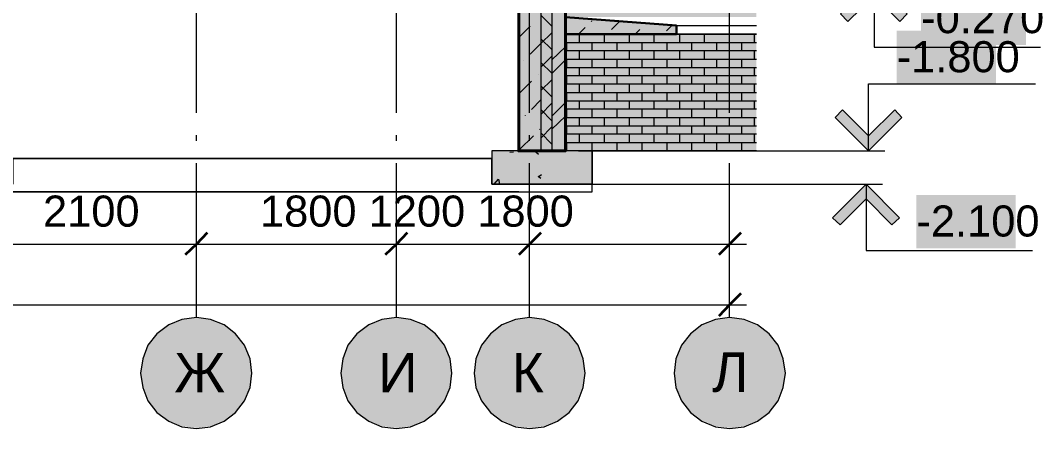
# Model space of a CAD drawing. Header units: millimetres. Extents: x -6983 to 114033, y -5968 to 36007.
# Drawn here: x 92497 to 101692, y -2195 to 1476 of the extents above; entities that cross this region are included whole.
import ezdxf

# ---------------------------------------------------------------- set-up
doc = ezdxf.new("R2010")
doc.units = ezdxf.units.MM
doc.layers.add('PDF _Геометрия', color=7, linetype='Continuous')
doc.layers.add('PDF _Текст', color=7, linetype='Continuous')
doc.layers.add('PDF _Сплошная заливка', color=7, linetype='Continuous', true_color=0xffffff)
doc.styles.add('PDF Arial', font='arial.ttf')

msp = doc.modelspace()

# ---------------------------------------------------------------- hatches: boundary and pattern name
at = {"layer": 'PDF _Сплошная заливка', "transparency": 33554559}
h = msp.add_hatch(color=256, dxfattribs=at)
h.paths.add_polyline_path([(96979.8, 2034.3), (97178.8, 2034.3), (97178.8, 7605.4), (96979.8, 7605.4)])
h.paths.add_polyline_path([(97178.8, 1835.4), (96979.8, 1835.4), (96979.8, 302.9), (97178.8, 302.9)])
for color, points in [(256, [(97178.8, 7605.4), (97178.8, 302.9), (97276.2, 302.9), (97276.2, 7605.4)]), (256, [(97276.2, 7605.4), (97276.2, 302.9), (97398.9, 302.9), (97398.9, 7605.4)]), (7, [(100472.3, 1543.3), (100180.2, 1835.4), (100171.8, 1835.4), (100167.5, 1831.1), (99875.4, 1539), (99938.9, 1475.5), (99947.4, 1471.3), (99947.4, 1475.5), (100171.8, 1699.9), (100180.2, 1699.9), (100404.6, 1475.5), (100413.1, 1471.3), (100413.1, 1475.5), (100468.1, 1530.6)]), (256, [(100599.3, 1733.8), (100599.3, 1255.4), (101543.3, 1255.4), (101543.3, 1733.8)]), (256, [(100379.2, 1382.4), (100379.2, 904.1), (101272.4, 904.1), (101272.4, 1382.4)]), (7, [(100425.8, 612), (100366.5, 671.2), (100358, 671.2), (100133.7, 446.9), (100121, 442.6), (100121, 446.9), (99896.6, 671.2), (99888.1, 671.2), (99883.9, 667), (99824.6, 607.7), (100121, 311.4), (100129.4, 307.2), (100129.4, 311.4), (100421.5, 603.5)]), (256, [(96738.5, 302.9), (96738.5, 2.4), (97640.2, 2.4), (97640.2, 302.9)]), (7, [(100404.6, -294), (100108.3, 2.4), (100099.8, 2.4), (100095.6, -1.9), (99803.5, -294), (99811.9, -298.2), (99867, -353.2), (99875.4, -357.5), (99875.4, -353.2), (100099.8, -128.9), (100108.3, -128.9), (100332.6, -353.2), (100345.3, -357.5), (100345.3, -353.2)]), (256, [(100557, -95), (100557, -573.4), (101450.2, -573.4), (101450.2, -95)]), (256, [(94143.7, -1199.9), (94114.1, -1195.7), (94050.6, -1195.7), (93949, -1208.4), (93932, -1216.8), (93919.3, -1221.1), (93902.4, -1229.5), (93889.7, -1233.8), (93872.8, -1242.2), (93860.1, -1246.5), (93843.1, -1254.9), (93830.4, -1259.2), (93817.7, -1271.9), (93809.3, -1276.1), (93800.8, -1284.6), (93792.3, -1288.8), (93783.9, -1297.3), (93775.4, -1301.5), (93766.9, -1310), (93758.5, -1314.2), (93750, -1322.7), (93741.5, -1326.9), (93733.1, -1335.4), (93724.6, -1339.6), (93720.4, -1348.1), (93711.9, -1356.5), (93707.7, -1365), (93695, -1377.7), (93690.7, -1386.2), (93678, -1398.9), (93673.8, -1407.3), (93661.1, -1420), (93656.9, -1428.5), (93644.2, -1441.2), (93635.7, -1466.6), (93631.5, -1475.1), (93623, -1500.5), (93618.8, -1508.9), (93610.3, -1534.3), (93606.1, -1542.8), (93601.8, -1555.5), (93597.6, -1564), (93576.4, -1691), (93580.7, -1695.2), (93580.7, -1720.6), (93584.9, -1720.6), (93584.9, -1746), (93589.1, -1746), (93589.1, -1771.4), (93593.4, -1771.4), (93593.4, -1796.8), (93597.6, -1796.8), (93597.6, -1826.4), (93601.8, -1826.4), (93601.8, -1834.9), (93606.1, -1834.9), (93606.1, -1847.6), (93610.3, -1847.6), (93610.3, -1856.1), (93614.5, -1856.1), (93614.5, -1868.8), (93618.8, -1868.8), (93618.8, -1877.2), (93623, -1877.2), (93623, -1889.9), (93627.2, -1889.9), (93627.2, -1898.4), (93631.5, -1898.4), (93631.5, -1911.1), (93635.7, -1911.1), (93635.7, -1919.6), (93639.9, -1919.6), (93639.9, -1932.3), (93644.2, -1932.3), (93644.2, -1945), (93648.4, -1945), (93661.1, -1957.7), (93661.1, -1966.1), (93665.3, -1966.1), (93673.8, -1974.6), (93673.8, -1983.1), (93678, -1983.1), (93686.5, -1991.5), (93686.5, -2000), (93690.7, -2000), (93699.2, -2008.5), (93699.2, -2016.9), (93703.4, -2016.9), (93711.9, -2025.4), (93711.9, -2033.9), (93716.1, -2033.9), (93724.6, -2042.3), (93724.6, -2050.8), (93733.1, -2050.8), (93737.3, -2055), (93745.8, -2059.3), (93754.2, -2067.7), (93762.7, -2072), (93766.9, -2076.2), (93775.4, -2080.4), (93783.9, -2088.9), (93792.3, -2093.1), (93796.6, -2097.4), (93805, -2101.6), (93813.5, -2110.1), (93822, -2114.3), (93830.4, -2122.8), (93843.1, -2127), (93860.1, -2135.5), (93872.8, -2139.7), (93889.7, -2148.2), (93902.4, -2152.4), (93919.3, -2160.9), (93932, -2165.1), (93949, -2173.6), (94050.6, -2186.3), (94114.1, -2190.5), (94114.1, -2186.3), (94143.7, -2182), (94177.6, -2177.8), (94207.2, -2173.6), (94219.9, -2169.3), (94228.4, -2165.1), (94241.1, -2160.9), (94249.5, -2156.6), (94262.2, -2152.4), (94279.2, -2143.9), (94291.9, -2139.7), (94300.3, -2135.5), (94313, -2131.2), (94338.4, -2118.5), (94346.9, -2110.1), (94355.4, -2105.8), (94363.8, -2097.4), (94372.3, -2093.1), (94380.8, -2084.7), (94389.2, -2080.4), (94397.7, -2072), (94406.2, -2067.7), (94414.6, -2059.3), (94423.1, -2055), (94444.3, -2033.9), (94448.5, -2025.4), (94457, -2016.9), (94461.2, -2008.5), (94469.7, -2000), (94473.9, -1991.5), (94482.4, -1983.1), (94486.6, -1974.6), (94495.1, -1966.1), (94499.3, -1957.7), (94507.8, -1949.2), (94520.5, -1923.8), (94524.7, -1911.1), (94533.2, -1894.2), (94537.4, -1881.5), (94545.9, -1864.5), (94550.1, -1851.8), (94558.6, -1834.9), (94562.8, -1822.2), (94567, -1792.6), (94575.5, -1724.8), (94579.7, -1661.3), (94575.5, -1661.3), (94575.5, -1631.7), (94571.3, -1631.7), (94571.3, -1597.8), (94567, -1597.8), (94567, -1568.2), (94562.8, -1568.2), (94562.8, -1555.5), (94558.6, -1555.5), (94558.6, -1547), (94554.3, -1547), (94554.3, -1534.3), (94550.1, -1534.3), (94550.1, -1525.9), (94545.9, -1525.9), (94545.9, -1513.2), (94541.6, -1513.2), (94541.6, -1504.7), (94537.4, -1504.7), (94537.4, -1496.2), (94533.2, -1496.2), (94533.2, -1483.5), (94528.9, -1483.5), (94528.9, -1475.1), (94524.7, -1475.1), (94524.7, -1462.4), (94520.5, -1462.4), (94520.5, -1453.9), (94516.2, -1453.9), (94516.2, -1445.4), (94512, -1445.4), (94512, -1437), (94503.5, -1428.5), (94499.3, -1428.5), (94499.3, -1420), (94486.6, -1407.3), (94482.4, -1407.3), (94482.4, -1398.9), (94469.7, -1386.2), (94465.4, -1386.2), (94465.4, -1377.7), (94452.7, -1365), (94448.5, -1365), (94448.5, -1356.5), (94418.9, -1326.9), (94410.4, -1322.7), (94397.7, -1310), (94389.2, -1305.7), (94376.5, -1293), (94368.1, -1288.8), (94355.4, -1276.1), (94346.9, -1271.9), (94338.4, -1263.4), (94313, -1250.7), (94300.3, -1246.5), (94291.9, -1242.2), (94279.2, -1238), (94262.2, -1229.5), (94249.5, -1225.3), (94241.1, -1221.1), (94228.4, -1216.8), (94219.9, -1212.6), (94207.2, -1208.4), (94177.6, -1204.1)]), (256, [(95942.9, -1199.9), (95913.2, -1195.7), (95849.7, -1195.7), (95748.1, -1208.4), (95731.2, -1216.8), (95718.5, -1221.1), (95701.6, -1229.5), (95688.9, -1233.8), (95671.9, -1242.2), (95659.2, -1246.5), (95642.3, -1254.9), (95629.6, -1259.2), (95616.9, -1271.9), (95608.4, -1276.1), (95600, -1284.6), (95591.5, -1288.8), (95583, -1297.3), (95574.6, -1301.5), (95566.1, -1310), (95557.6, -1314.2), (95549.2, -1322.7), (95540.7, -1326.9), (95532.2, -1335.4), (95523.8, -1339.6), (95519.5, -1348.1), (95511.1, -1356.5), (95506.8, -1365), (95494.1, -1377.7), (95489.9, -1386.2), (95477.2, -1398.9), (95473, -1407.3), (95460.3, -1420), (95456, -1428.5), (95443.3, -1441.2), (95434.9, -1466.6), (95430.6, -1475.1), (95422.2, -1500.5), (95417.9, -1508.9), (95409.5, -1534.3), (95405.2, -1542.8), (95401, -1555.5), (95396.8, -1564), (95392.5, -1597.8), (95388.3, -1627.5), (95384.1, -1661.3), (95379.8, -1691), (95384.1, -1695.2), (95384.1, -1724.8), (95388.3, -1724.8), (95388.3, -1758.7), (95392.5, -1758.7), (95392.5, -1792.6), (95396.8, -1792.6), (95396.8, -1826.4), (95401, -1826.4), (95401, -1834.9), (95405.2, -1834.9), (95405.2, -1847.6), (95409.5, -1847.6), (95409.5, -1856.1), (95413.7, -1856.1), (95413.7, -1868.8), (95417.9, -1868.8), (95417.9, -1877.2), (95422.2, -1877.2), (95422.2, -1889.9), (95426.4, -1889.9), (95426.4, -1898.4), (95430.6, -1898.4), (95430.6, -1911.1), (95434.9, -1911.1), (95434.9, -1919.6), (95439.1, -1919.6), (95439.1, -1932.3), (95443.3, -1932.3), (95443.3, -1945), (95447.6, -1945), (95460.3, -1957.7), (95460.3, -1966.1), (95464.5, -1966.1), (95473, -1974.6), (95473, -1983.1), (95477.2, -1983.1), (95485.7, -1991.5), (95485.7, -2000), (95489.9, -2000), (95498.4, -2008.5), (95498.4, -2016.9), (95502.6, -2016.9), (95511.1, -2025.4), (95511.1, -2033.9), (95515.3, -2033.9), (95523.8, -2042.3), (95523.8, -2050.8), (95532.2, -2050.8), (95536.5, -2055), (95544.9, -2059.3), (95553.4, -2067.7), (95561.9, -2072), (95566.1, -2076.2), (95574.6, -2080.4), (95583, -2088.9), (95591.5, -2093.1), (95595.7, -2097.4), (95604.2, -2101.6), (95612.7, -2110.1), (95621.1, -2114.3), (95629.6, -2122.8), (95642.3, -2127), (95659.2, -2135.5), (95671.9, -2139.7), (95688.9, -2148.2), (95701.6, -2152.4), (95718.5, -2160.9), (95731.2, -2165.1), (95748.1, -2173.6), (95849.7, -2186.3), (95913.2, -2190.5), (95913.2, -2186.3), (95942.9, -2182), (95976.7, -2177.8), (96006.4, -2173.6), (96019.1, -2169.3), (96027.5, -2165.1), (96040.2, -2160.9), (96048.7, -2156.6), (96061.4, -2152.4), (96078.3, -2143.9), (96091, -2139.7), (96099.5, -2135.5), (96112.2, -2131.2), (96137.6, -2118.5), (96146.1, -2110.1), (96154.5, -2105.8), (96163, -2097.4), (96171.5, -2093.1), (96179.9, -2084.7), (96188.4, -2080.4), (96196.9, -2072), (96205.3, -2067.7), (96213.8, -2059.3), (96222.3, -2055), (96243.4, -2033.9), (96247.7, -2025.4), (96256.1, -2016.9), (96260.4, -2008.5), (96268.8, -2000), (96273.1, -1991.5), (96281.5, -1983.1), (96285.8, -1974.6), (96294.2, -1966.1), (96298.3, -1957.7), (96306.7, -1949.2), (96319.4, -1923.8), (96323.7, -1911.1), (96332.1, -1894.2), (96336.4, -1881.5), (96344.8, -1864.5), (96349.1, -1851.8), (96357.5, -1834.9), (96361.8, -1822.2), (96366, -1792.6), (96374.5, -1724.8), (96378.7, -1661.3), (96374.5, -1661.3), (96374.5, -1631.7), (96370.2, -1631.7), (96370.2, -1597.8), (96366, -1597.8), (96366, -1568.2), (96361.8, -1568.2), (96361.8, -1555.5), (96357.5, -1555.5), (96357.5, -1547), (96353.3, -1547), (96353.3, -1534.3), (96349.1, -1534.3), (96349.1, -1525.9), (96344.8, -1525.9), (96344.8, -1513.2), (96340.6, -1513.2), (96340.6, -1504.7), (96336.4, -1504.7), (96336.4, -1496.2), (96332.1, -1496.2), (96332.1, -1483.5), (96327.9, -1483.5), (96327.9, -1475.1), (96323.7, -1475.1), (96323.7, -1462.4), (96319.4, -1462.4), (96319.4, -1453.9), (96315.2, -1453.9), (96315.2, -1445.4), (96311, -1445.4), (96311, -1437), (96302.5, -1428.5), (96298.3, -1428.5), (96298.3, -1420), (96285.8, -1407.3), (96281.5, -1407.3), (96281.5, -1398.9), (96268.8, -1386.2), (96264.6, -1386.2), (96264.6, -1377.7), (96251.9, -1365), (96247.7, -1365), (96247.7, -1356.5), (96218, -1326.9), (96209.6, -1322.7), (96196.9, -1310), (96188.4, -1305.7), (96175.7, -1293), (96167.2, -1288.8), (96154.5, -1276.1), (96146.1, -1271.9), (96137.6, -1263.4), (96112.2, -1250.7), (96099.5, -1246.5), (96091, -1242.2), (96078.3, -1238), (96061.4, -1229.5), (96048.7, -1225.3), (96040.2, -1221.1), (96027.5, -1216.8), (96019.1, -1212.6), (96006.4, -1208.4), (95976.7, -1204.1)]), (256, [(97178.8, -1204.1), (97111.1, -1195.7), (97047.6, -1195.7), (97013.7, -1199.9), (96984.1, -1204.1), (96950.2, -1208.4), (96933.3, -1216.8), (96920.6, -1221.1), (96912.1, -1225.3), (96899.4, -1229.5), (96882.5, -1238), (96869.8, -1242.2), (96861.3, -1246.5), (96848.6, -1250.7), (96840.1, -1254.9), (96827.4, -1259.2), (96814.7, -1271.9), (96806.3, -1276.1), (96793.6, -1288.8), (96785.1, -1293), (96772.4, -1305.7), (96763.9, -1310), (96751.2, -1322.7), (96742.8, -1326.9), (96734.3, -1335.4), (96725.8, -1339.6), (96721.6, -1348.1), (96713.1, -1356.5), (96708.9, -1365), (96696.2, -1377.7), (96692, -1386.2), (96679.3, -1398.9), (96675, -1407.3), (96662.3, -1420), (96658.1, -1428.5), (96645.4, -1441.2), (96641.2, -1453.9), (96636.9, -1462.4), (96632.7, -1475.1), (96628.5, -1483.5), (96624.2, -1496.2), (96615.8, -1513.2), (96611.5, -1525.9), (96607.3, -1534.3), (96603.1, -1547), (96594.6, -1564), (96590.4, -1597.8), (96586.1, -1627.5), (96581.9, -1661.3), (96577.7, -1691), (96581.9, -1695.2), (96581.9, -1724.8), (96586.1, -1724.8), (96586.1, -1758.7), (96590.4, -1758.7), (96590.4, -1792.6), (96594.6, -1792.6), (96594.6, -1826.4), (96598.8, -1826.4), (96598.8, -1834.9), (96603.1, -1834.9), (96603.1, -1843.4), (96607.3, -1843.4), (96607.3, -1856.1), (96611.5, -1856.1), (96611.5, -1864.5), (96615.8, -1864.5), (96615.8, -1873), (96620, -1873), (96620, -1885.7), (96624.2, -1885.7), (96624.2, -1894.2), (96628.5, -1894.2), (96628.5, -1902.6), (96632.7, -1902.6), (96632.7, -1915.3), (96636.9, -1915.3), (96636.9, -1923.8), (96641.2, -1923.8), (96641.2, -1932.3), (96645.4, -1932.3), (96645.4, -1945), (96649.6, -1945), (96662.3, -1957.7), (96662.3, -1966.1), (96666.6, -1966.1), (96675, -1974.6), (96675, -1983.1), (96679.3, -1983.1), (96687.7, -1991.5), (96687.7, -2000), (96692, -2000), (96700.4, -2008.5), (96700.4, -2016.9), (96704.7, -2016.9), (96713.1, -2025.4), (96713.1, -2033.9), (96717.4, -2033.9), (96725.8, -2042.3), (96725.8, -2050.8), (96734.3, -2050.8), (96742.8, -2059.3), (96751.2, -2063.5), (96759.7, -2072), (96768.2, -2076.2), (96776.6, -2084.7), (96785.1, -2088.9), (96793.6, -2097.4), (96802, -2101.6), (96810.5, -2110.1), (96819, -2114.3), (96827.4, -2122.8), (96840.1, -2127), (96848.6, -2131.2), (96861.3, -2135.5), (96869.8, -2139.7), (96882.5, -2143.9), (96899.4, -2152.4), (96912.1, -2156.6), (96920.6, -2160.9), (96933.3, -2165.1), (96950.2, -2173.6), (96984.1, -2177.8), (97013.7, -2182), (97047.6, -2186.3), (97111.1, -2190.5), (97111.1, -2186.3), (97178.8, -2177.8), (97208.4, -2173.6), (97221.1, -2169.3), (97238.1, -2160.9), (97250.8, -2156.6), (97267.7, -2148.2), (97280.4, -2143.9), (97297.3, -2135.5), (97310, -2131.2), (97335.4, -2118.5), (97339.7, -2114.3), (97348.1, -2110.1), (97356.6, -2101.6), (97365.1, -2097.4), (97369.3, -2093.1), (97377.8, -2088.9), (97386.2, -2080.4), (97394.7, -2076.2), (97398.9, -2072), (97407.4, -2067.7), (97415.9, -2059.3), (97424.3, -2055), (97445.5, -2033.9), (97449.7, -2025.4), (97458.2, -2016.9), (97462.4, -2008.5), (97470.9, -2000), (97475.1, -1991.5), (97483.6, -1983.1), (97487.8, -1974.6), (97496.3, -1966.1), (97500.5, -1957.7), (97509, -1949.2), (97517.5, -1932.3), (97521.7, -1919.6), (97525.9, -1911.1), (97530.2, -1898.4), (97534.4, -1889.9), (97538.6, -1877.2), (97542.9, -1868.8), (97547.1, -1856.1), (97551.3, -1847.6), (97559.8, -1822.2), (97564, -1792.6), (97572.5, -1724.8), (97576.7, -1661.3), (97572.5, -1661.3), (97572.5, -1631.7), (97568.3, -1631.7), (97568.3, -1597.8), (97564, -1597.8), (97564, -1568.2), (97559.8, -1568.2), (97559.8, -1555.5), (97555.6, -1555.5), (97555.6, -1542.8), (97551.3, -1542.8), (97551.3, -1534.3), (97547.1, -1534.3), (97547.1, -1521.6), (97542.9, -1521.6), (97542.9, -1508.9), (97538.6, -1508.9), (97538.6, -1500.5), (97534.4, -1500.5), (97534.4, -1487.8), (97530.2, -1487.8), (97530.2, -1475.1), (97525.9, -1475.1), (97525.9, -1466.6), (97521.7, -1466.6), (97521.7, -1453.9), (97517.5, -1453.9), (97517.5, -1445.4), (97513.2, -1445.4), (97513.2, -1437), (97504.8, -1428.5), (97500.5, -1428.5), (97500.5, -1420), (97487.8, -1407.3), (97483.6, -1407.3), (97483.6, -1398.9), (97470.9, -1386.2), (97466.7, -1386.2), (97466.7, -1377.7), (97454, -1365), (97449.7, -1365), (97449.7, -1356.5), (97420.1, -1326.9), (97411.6, -1322.7), (97403.2, -1314.2), (97394.7, -1310), (97386.2, -1301.5), (97377.8, -1297.3), (97369.3, -1288.8), (97360.8, -1284.6), (97352.4, -1276.1), (97343.9, -1271.9), (97335.4, -1263.4), (97310, -1250.7), (97297.3, -1246.5), (97280.4, -1238), (97267.7, -1233.8), (97250.8, -1225.3), (97238.1, -1221.1), (97221.1, -1212.6), (97208.4, -1208.4)]), (256, [(98978, -1204.1), (98910.2, -1195.7), (98846.7, -1195.7), (98812.9, -1199.9), (98783.2, -1204.1), (98749.4, -1208.4), (98732.4, -1216.8), (98719.7, -1221.1), (98711.3, -1225.3), (98698.6, -1229.5), (98681.6, -1238), (98668.9, -1242.2), (98660.5, -1246.5), (98647.8, -1250.7), (98639.3, -1254.9), (98626.6, -1259.2), (98613.9, -1271.9), (98605.4, -1276.1), (98592.7, -1288.8), (98584.3, -1293), (98571.6, -1305.7), (98563.1, -1310), (98550.4, -1322.7), (98541.9, -1326.9), (98533.5, -1335.4), (98525, -1339.6), (98520.8, -1348.1), (98512.3, -1356.5), (98508.1, -1365), (98495.4, -1377.7), (98491.1, -1386.2), (98478.4, -1398.9), (98474.2, -1407.3), (98461.5, -1420), (98457.3, -1428.5), (98444.6, -1441.2), (98440.3, -1453.9), (98436.1, -1462.4), (98431.9, -1475.1), (98427.6, -1483.5), (98423.4, -1496.2), (98414.9, -1513.2), (98410.7, -1525.9), (98406.5, -1534.3), (98402.2, -1547), (98393.8, -1564), (98389.5, -1597.8), (98385.3, -1627.5), (98381.1, -1661.3), (98376.8, -1691), (98381.1, -1695.2), (98381.1, -1724.8), (98385.3, -1724.8), (98385.3, -1758.7), (98389.5, -1758.7), (98389.5, -1792.6), (98393.8, -1792.6), (98393.8, -1826.4), (98398, -1826.4), (98398, -1834.9), (98402.2, -1834.9), (98402.2, -1843.4), (98406.5, -1843.4), (98406.5, -1856.1), (98410.7, -1856.1), (98410.7, -1864.5), (98414.9, -1864.5), (98414.9, -1873), (98419.2, -1873), (98419.2, -1885.7), (98423.4, -1885.7), (98423.4, -1894.2), (98427.6, -1894.2), (98427.6, -1902.6), (98431.9, -1902.6), (98431.9, -1915.3), (98436.1, -1915.3), (98436.1, -1923.8), (98440.3, -1923.8), (98440.3, -1932.3), (98444.6, -1932.3), (98444.6, -1945), (98448.8, -1945), (98461.5, -1957.7), (98461.5, -1966.1), (98465.7, -1966.1), (98474.2, -1974.6), (98474.2, -1983.1), (98478.4, -1983.1), (98486.9, -1991.5), (98486.9, -2000), (98491.1, -2000), (98499.6, -2008.5), (98499.6, -2016.9), (98503.8, -2016.9), (98512.3, -2025.4), (98512.3, -2033.9), (98516.5, -2033.9), (98525, -2042.3), (98525, -2050.8), (98533.5, -2050.8), (98541.9, -2059.3), (98550.4, -2063.5), (98558.9, -2072), (98567.3, -2076.2), (98575.8, -2084.7), (98584.3, -2088.9), (98592.7, -2097.4), (98601.2, -2101.6), (98609.7, -2110.1), (98618.1, -2114.3), (98626.6, -2122.8), (98639.3, -2127), (98647.8, -2131.2), (98660.5, -2135.5), (98668.9, -2139.7), (98681.6, -2143.9), (98698.6, -2152.4), (98711.3, -2156.6), (98719.7, -2160.9), (98732.4, -2165.1), (98749.4, -2173.6), (98783.2, -2177.8), (98812.9, -2182), (98846.7, -2186.3), (98910.2, -2190.5), (98910.2, -2186.3), (98978, -2177.8), (99007.6, -2173.6), (99020.3, -2169.3), (99037.2, -2160.9), (99049.9, -2156.6), (99066.9, -2148.2), (99079.6, -2143.9), (99096.5, -2135.5), (99109.2, -2131.2), (99134.6, -2118.5), (99138.8, -2114.3), (99147.3, -2110.1), (99155.8, -2101.6), (99164.2, -2097.4), (99168.5, -2093.1), (99176.9, -2088.9), (99185.4, -2080.4), (99193.9, -2076.2), (99198.1, -2072), (99206.6, -2067.7), (99215, -2059.3), (99223.5, -2055), (99244.7, -2033.9), (99248.9, -2025.4), (99257.4, -2016.9), (99261.6, -2008.5), (99270.1, -2000), (99274.3, -1991.5), (99282.8, -1983.1), (99287, -1974.6), (99295.5, -1966.1), (99299.7, -1957.7), (99308.2, -1949.2), (99316.6, -1932.3), (99320.9, -1919.6), (99325.1, -1911.1), (99329.3, -1898.4), (99333.6, -1889.9), (99337.8, -1877.2), (99342, -1868.8), (99346.3, -1856.1), (99350.5, -1847.6), (99359, -1822.2), (99375.9, -1720.6), (99380.1, -1669.8), (99375.9, -1669.8), (99375.9, -1644.4), (99371.7, -1644.4), (99371.7, -1619), (99367.4, -1619), (99367.4, -1593.6), (99363.2, -1593.6), (99363.2, -1568.2), (99359, -1568.2), (99359, -1555.5), (99354.7, -1555.5), (99354.7, -1542.8), (99350.5, -1542.8), (99350.5, -1534.3), (99346.3, -1534.3), (99346.3, -1521.6), (99342, -1521.6), (99342, -1508.9), (99337.8, -1508.9), (99337.8, -1500.5), (99333.6, -1500.5), (99333.6, -1487.8), (99329.3, -1487.8), (99329.3, -1475.1), (99325.1, -1475.1), (99325.1, -1466.6), (99320.9, -1466.6), (99320.9, -1453.9), (99316.6, -1453.9), (99316.6, -1445.4), (99312.4, -1445.4), (99312.4, -1437), (99303.9, -1428.5), (99299.7, -1428.5), (99299.7, -1420), (99287, -1407.3), (99282.8, -1407.3), (99282.8, -1398.9), (99270.1, -1386.2), (99265.8, -1386.2), (99265.8, -1377.7), (99253.1, -1365), (99248.9, -1365), (99248.9, -1356.5), (99219.3, -1326.9), (99210.8, -1322.7), (99202.3, -1314.2), (99193.9, -1310), (99185.4, -1301.5), (99176.9, -1297.3), (99168.5, -1288.8), (99160, -1284.6), (99151.5, -1276.1), (99143.1, -1271.9), (99134.6, -1263.4), (99109.2, -1250.7), (99096.5, -1246.5), (99079.6, -1238), (99066.9, -1233.8), (99049.9, -1225.3), (99037.2, -1221.1), (99020.3, -1212.6), (99007.6, -1208.4)]), (256, [(93881.2, -1373.5), (93881.2, -1974.6), (94236.8, -1974.6), (94236.8, -1373.5)]), (256, [(95714.3, -1373.5), (95714.3, -1974.6), (95997.9, -1974.6), (95997.9, -1373.5)]), (256, [(96916.3, -1373.5), (96916.3, -1974.6), (97200, -1974.6), (97200, -1373.5)]), (256, [(98719.7, -1373.5), (98719.7, -1974.6), (98994.9, -1974.6), (98994.9, -1373.5)])]:
    msp.add_hatch(color=color, dxfattribs=at).paths.add_polyline_path(points)
h = msp.add_hatch(color=256, dxfattribs=at)
h.paths.add_polyline_path([(97398.9, 1505.2), (99117.7, 1505.2), (99117.7, 7605.4), (97398.9, 7605.4)])
h.paths.add_polyline_path([(99117.7, 1352.8), (97398.9, 1352.8), (97398.9, 302.9), (99117.7, 302.9)])
h = msp.add_hatch(color=256, dxfattribs=at)
h.paths.add_polyline_path([(71440.5, 1437.4), (71381.2, 1433.2), (71381.2, 1352.8), (72380.3, 1352.8), (72380.3, 1505.2), (72325.3, 1505.2), (71940, 1475.5), (71880.8, 1471.3)])
h.paths.add_polyline_path([(97898.5, 1471.3), (97458.2, 1505.2), (97398.9, 1505.2), (97398.9, 1352.8), (98398, 1352.8), (98398, 1433.2), (97957.7, 1467.1)])

# ---------------------------------------------------------------- linework, layer by layer
at = {"layer": 'PDF _Геометрия', "lineweight": 40}
msp.add_lwpolyline([(96979.8, 1835.4), (96979.8, 302.9), (97398.9, 302.9), (97398.9, 7605.4), (96979.8, 7605.4), (96979.8, 6873)], dxfattribs=at)
at = {"layer": 'PDF _Геометрия', "lineweight": 9}
for points in [[(97178.8, 7605.4), (97178.8, 2034.3), (97178.8, 1835.4), (97178.8, 302.9)], [(97276.2, 7605.4), (97276.2, 302.9), (97276.2, 307.2)], [(96387.2, 1835.4), (99621.4, 1835.4), (100176, 1835.4), (100472.3, 1534.8), (100408.8, 1467.1), (100176, 1699.9), (99938.9, 1467.1), (99875.4, 1534.8), (100176, 1835.4), (100176, 1234.3), (101674.6, 1234.3)], [(97276.2, 1424.7), (97178.8, 1522.1)], [(97631.8, 1467.1), (97636, 1471.3)], [(96979.8, 1323.2), (97081.4, 1424.7)], [(97398.9, 1352.8), (99117.7, 1352.8), (98398, 1352.8), (98398, 1429), (99117.7, 1429)], [(97517.5, 1352.8), (97576.7, 1412)], [(97813.8, 1395.1), (97885.8, 1467.1)], [(98025.5, 1352.8), (98067.8, 1395.1)], [(98309.1, 1382.4), (98359.9, 1433.2)], [(97081.4, 1170.8), (97178.8, 1268.1), (97276.2, 1365.5)], [(97276.2, 1213.1), (97178.8, 1310.5)], [(97525.9, 1276.6), (97525.9, 1352.8)], [(97750.3, 1276.6), (97750.3, 1352.8)], [(97974.7, 1276.6), (97974.7, 1352.8)], [(98199, 1276.6), (98199, 1352.8)], [(98427.6, 1276.6), (98427.6, 1352.8)], [(98652, 1276.6), (98652, 1352.8)], [(98876.4, 1276.6), (98876.4, 1352.8)], [(99100.7, 1276.6), (99100.7, 1352.8)], [(97276.2, 1120), (97398.9, 1238.5)], [(97398.9, 1276.6), (99117.7, 1276.6)], [(97398.9, 1204.6), (99117.7, 1204.6)], [(97411.6, 1204.6), (97411.6, 1276.6)], [(97525.9, 1128.4), (97525.9, 1204.6)], [(97640.2, 1204.6), (97640.2, 1276.6)], [(97750.3, 1128.4), (97750.3, 1204.6)], [(97864.6, 1204.6), (97864.6, 1276.6)], [(97974.7, 1128.4), (97974.7, 1204.6)], [(98089, 1204.6), (98089, 1276.6)], [(98199, 1128.4), (98199, 1204.6)], [(98313.3, 1204.6), (98313.3, 1276.6)], [(98427.6, 1128.4), (98427.6, 1204.6)], [(98537.7, 1204.6), (98537.7, 1276.6)], [(98652, 1128.4), (98652, 1204.6)], [(98762.1, 1204.6), (98762.1, 1276.6)], [(98876.4, 1128.4), (98876.4, 1204.6)], [(98986.4, 1204.6), (98986.4, 1276.6)], [(99100.7, 1128.4), (99100.7, 1204.6)], [(97026.4, 1115.7), (97026.4, 1115.7)], [(97178.8, 1056.5), (97276.2, 1153.8)], [(97276.2, 997.2), (97398.9, 1120)], [(97398.9, 1128.4), (99117.7, 1128.4)], [(97411.6, 1052.2), (97411.6, 1128.4)], [(97640.2, 1052.2), (97640.2, 1128.4)], [(97864.6, 1052.2), (97864.6, 1128.4)], [(98089, 1052.2), (98089, 1128.4)], [(98313.3, 1052.2), (98313.3, 1128.4)], [(98537.7, 1052.2), (98537.7, 1128.4)], [(98762.1, 1052.2), (98762.1, 1128.4)], [(98986.4, 1052.2), (98986.4, 1128.4)], [(97276.2, 1001.4), (97178.8, 1098.8)], [(97398.9, 1052.2), (99117.7, 1052.2)], [(97525.9, 980.3), (97525.9, 1052.2)], [(97750.3, 980.3), (97750.3, 1052.2)], [(97974.7, 980.3), (97974.7, 1052.2)], [(98199, 980.3), (98199, 1052.2)], [(98427.6, 980.3), (98427.6, 1052.2)], [(98652, 980.3), (98652, 1052.2)], [(98876.4, 980.3), (98876.4, 1052.2)], [(99100.7, 980.3), (99100.7, 1052.2)], [(96979.8, 815.2), (97094.1, 929.5)], [(97153.4, 988.7), (97153.4, 988.7)], [(97178.8, 844.8), (97276.2, 942.2)], [(97398.9, 980.3), (99117.7, 980.3)], [(97411.6, 904.1), (97411.6, 980.3)], [(97640.2, 904.1), (97640.2, 980.3)], [(97864.6, 904.1), (97864.6, 980.3)], [(98089, 904.1), (98089, 980.3)], [(98313.3, 904.1), (98313.3, 980.3)], [(98537.7, 904.1), (98537.7, 980.3)], [(98762.1, 904.1), (98762.1, 980.3)], [(98986.4, 904.1), (98986.4, 980.3)], [(97276.2, 789.8), (97178.8, 887.1)], [(97398.9, 904.1), (99117.7, 904.1)], [(97398.9, 827.9), (99117.7, 827.9)], [(97411.6, 751.7), (97411.6, 827.9)], [(97517.5, 302.9), (99735.7, 302.9), (100125.2, 302.9), (100425.8, 603.5), (100362.3, 671.2), (100125.2, 438.4), (99892.4, 671.2), (99824.6, 603.5), (100125.2, 302.9), (100125.2, 904.1), (101628, 904.1)], [(97525.9, 827.9), (97525.9, 904.1)], [(97640.2, 751.7), (97640.2, 827.9)], [(97750.3, 827.9), (97750.3, 904.1)], [(97864.6, 751.7), (97864.6, 827.9)], [(97974.7, 827.9), (97974.7, 904.1)], [(98089, 751.7), (98089, 827.9)], [(98199, 827.9), (98199, 904.1)], [(98313.3, 751.7), (98313.3, 827.9)], [(98427.6, 827.9), (98427.6, 904.1)], [(98537.7, 751.7), (98537.7, 827.9)], [(98652, 827.9), (98652, 904.1)], [(98762.1, 751.7), (98762.1, 827.9)], [(98876.4, 827.9), (98876.4, 904.1)], [(98986.4, 751.7), (98986.4, 827.9)], [(99100.7, 827.9), (99100.7, 904.1)], [(97094.1, 675.5), (97178.8, 760.1)], [(97276.2, 616.2), (97398.9, 739)], [(97398.9, 751.7), (99117.7, 751.7)], [(97525.9, 679.7), (97525.9, 751.7)], [(97750.3, 679.7), (97750.3, 751.7)], [(97974.7, 679.7), (97974.7, 751.7)], [(98199, 679.7), (98199, 751.7)], [(98427.6, 679.7), (98427.6, 751.7)], [(98652, 679.7), (98652, 751.7)], [(98876.4, 679.7), (98876.4, 751.7)], [(99100.7, 679.7), (99100.7, 751.7)], [(97178.8, 628.9), (97276.2, 730.5)], [(97276.2, 573.9), (97178.8, 675.5)], [(97398.9, 679.7), (99117.7, 679.7)], [(97411.6, 603.5), (97411.6, 679.7)], [(97640.2, 603.5), (97640.2, 679.7)], [(97864.6, 603.5), (97864.6, 679.7)], [(98089, 603.5), (98089, 679.7)], [(98313.3, 603.5), (98313.3, 679.7)], [(98537.7, 603.5), (98537.7, 679.7)], [(98762.1, 603.5), (98762.1, 679.7)], [(98986.4, 603.5), (98986.4, 679.7)], [(96979.8, 561.2), (96984.1, 565.4)], [(97039.1, 620.4), (97039.1, 624.7)], [(97276.2, 497.7), (97398.9, 616.2)], [(97398.9, 603.5), (99117.7, 603.5)], [(97525.9, 527.3), (97525.9, 603.5)], [(97750.3, 527.3), (97750.3, 603.5)], [(97974.7, 527.3), (97974.7, 603.5)], [(98199, 527.3), (98199, 603.5)], [(98427.6, 527.3), (98427.6, 603.5)], [(98652, 527.3), (98652, 603.5)], [(98876.4, 527.3), (98876.4, 603.5)], [(99100.7, 527.3), (99100.7, 603.5)], [(97166.1, 493.4), (97170.3, 497.7)], [(97178.8, 417.2), (97276.2, 518.8)], [(97276.2, 362.2), (97178.8, 463.8)], [(97398.9, 527.3), (99117.7, 527.3)], [(97411.6, 455.3), (97411.6, 527.3)], [(97640.2, 455.3), (97640.2, 527.3)], [(97864.6, 455.3), (97864.6, 527.3)], [(98089, 455.3), (98089, 527.3)], [(98313.3, 455.3), (98313.3, 527.3)], [(98537.7, 455.3), (98537.7, 527.3)], [(98762.1, 455.3), (98762.1, 527.3)], [(98986.4, 455.3), (98986.4, 527.3)], [(96984.1, 311.4), (97111.1, 438.4)], [(97398.9, 455.3), (99117.7, 455.3)], [(97398.9, 379.1), (99117.7, 379.1)], [(97411.6, 302.9), (97411.6, 379.1)], [(97525.9, 379.1), (97525.9, 455.3)], [(99117.7, 302.9), (97640.2, 302.9), (97640.2, 379.1)], [(97750.3, 379.1), (97750.3, 455.3)], [(97864.6, 302.9), (97864.6, 379.1)], [(97974.7, 379.1), (97974.7, 455.3)], [(98089, 302.9), (98089, 379.1)], [(98199, 379.1), (98199, 455.3)], [(98313.3, 302.9), (98313.3, 379.1)], [(98427.6, 379.1), (98427.6, 455.3)], [(98537.7, 302.9), (98537.7, 379.1)], [(98652, 379.1), (98652, 455.3)], [(98762.1, 302.9), (98762.1, 379.1)], [(98876.4, 379.1), (98876.4, 455.3)], [(98986.4, 302.9), (98986.4, 379.1)], [(99100.7, 379.1), (99100.7, 455.3)], [(96979.8, -65.4), (86430.6, -65.4), (86430.6, 235.2), (88530.3, 235.2), (88530.3, 302.9), (89427.8, 302.9), (89427.8, 235.2), (90329.5, 235.2), (90329.5, 302.9), (91227, 302.9), (91227, 235.2), (91527.5, 235.2)], [(96899.4, 290.2), (96933.3, 294.5)], [(97132.2, 294.5), (97157.6, 273.3)], [(97640.2, 302.9), (97640.2, 2.4), (99117.7, 2.4)], [(99579.1, 302.9), (100273.4, 302.9)], [(96759.7, 2.4), (96797.8, 48.9), (96806.3, 2.4)], [(97153.4, 70.1), (97183, 91.3)], [(97153.4, 74.3), (97178.8, 57.4)], [(97398.9, 2.4), (99325.1, 2.4), (100104, 2.4), (100404.6, -298.2), (100336.9, -361.7), (100104, -128.9), (99871.2, -361.7), (99803.5, -298.2), (100104, 2.4), (100104, -594.5), (101602.6, -594.5)], [(99553.7, 2.4), (100252.2, 2.4)], [(94080.2, -590.3), (94080.2, -535.3), (94080.2, -382.9)], [(95879.4, -590.3), (95879.4, -535.3), (95879.4, -382.9)], [(97077.2, -590.3), (97077.2, -535.3), (97077.2, -382.9)], [(98876.4, -590.3), (98876.4, -535.3), (98876.4, -382.9)], [(72329.5, -535.3), (76977.7, -535.3), (81477.7, -535.3), (85977.7, -535.3), (88979.1, -535.3), (91980.5, -535.3), (94080.2, -535.3), (95879.4, -535.3), (97077.2, -535.3), (99028.8, -535.3)], [(98876.4, -1140.6), (98876.4, -1081.4), (98876.4, -933.2)], [(72329.5, -1081.4), (99028.8, -1081.4)]]:
    msp.add_lwpolyline(points, dxfattribs=at)
at = {"layer": 'PDF _Геометрия', "lineweight": 20}
for points in [[(94080.2, 645.8), (94080.2, 2643.9)], [(95879.4, 645.8), (95879.4, 2643.9)], [(97077.2, 645.8), (97077.2, 2643.9)], [(98876.4, 645.8), (98876.4, 2643.9)], [(94080.2, 391.8), (94080.2, 442.6)], [(95879.4, 391.8), (95879.4, 442.6)], [(97077.2, 391.8), (97077.2, 442.6)], [(98876.4, 391.8), (98876.4, 442.6)], [(94080.2, -1195.7), (94080.2, 192.9)], [(95879.4, -1195.7), (95879.4, 192.9)], [(97077.2, -1195.7), (97077.2, 192.9)], [(98876.4, -1195.7), (98876.4, 192.9)]]:
    msp.add_lwpolyline(points, dxfattribs=at)
at = {"layer": 'PDF _Геометрия', "lineweight": 18}
for points in [[(96979.8, 302.9), (96979.8, 1835.4), (92077.8, 1835.4), (92077.8, 302.9)], [(97398.9, 1352.8), (97398.9, 302.9)], [(92429.2, 235.2), (96738.5, 235.2)]]:
    msp.add_lwpolyline(points, dxfattribs=at)
at = {"layer": 'PDF _Геометрия', "lineweight": 30}
msp.add_lwpolyline([(97398.9, 1352.8), (98398, 1352.8), (98398, 1429), (97398.9, 1505.2)], close=True, dxfattribs=at)
at = {"layer": 'PDF _Геометрия', "lineweight": 13}
msp.add_lwpolyline([(97398.9, 1505.2), (98398, 1429)], dxfattribs=at)
at = {"layer": 'PDF _Геометрия', "lineweight": 18}
msp.add_lwpolyline([(97640.2, 302.9), (96738.5, 302.9), (96738.5, 2.4), (97640.2, 2.4)], close=True, dxfattribs=at)
at = {"layer": 'PDF _Геометрия', "lineweight": 9}
msp.add_lwpolyline([(97640.2, -65.4), (97640.2, 2.4), (96738.5, 2.4), (96738.5, 235.2), (92429.2, 235.2), (92429.2, 2.4), (91527.5, 2.4), (91527.5, -65.4)], close=True, dxfattribs=at)
at = {"layer": 'PDF _Геометрия', "lineweight": 35}
for points in [[(94177.6, -433.7), (94080.2, -535.3), (93978.6, -632.6)], [(95976.7, -433.7), (95879.4, -535.3), (95777.8, -632.6)], [(97178.8, -433.7), (97077.2, -535.3), (96979.8, -632.6)], [(98978, -433.7), (98876.4, -535.3), (98779, -632.6)], [(98978, -979.8), (98876.4, -1081.4), (98779, -1183)]]:
    msp.add_lwpolyline(points, dxfattribs=at)
at = {"layer": 'PDF _Геометрия', "lineweight": 20}
for points in [[(93576.4, -1695.2), (93597.6, -1826.4), (93644.2, -1945), (93724.6, -2050.8), (93830.4, -2127), (93949, -2177.8), (94080.2, -2194.7), (94207.2, -2177.8), (94330, -2127), (94431.6, -2050.8), (94512, -1945), (94562.8, -1826.4), (94579.7, -1695.2), (94562.8, -1568.2), (94512, -1445.4), (94431.6, -1343.8), (94330, -1263.4), (94207.2, -1212.6), (94080.2, -1195.7), (93949, -1212.6), (93830.4, -1263.4), (93724.6, -1343.8), (93644.2, -1445.4), (93597.6, -1568.2)], [(95379.8, -1695.2), (95396.8, -1826.4), (95443.3, -1945), (95523.8, -2050.8), (95629.6, -2127), (95748.1, -2177.8), (95879.4, -2194.7), (96006.4, -2177.8), (96129.1, -2127), (96230.7, -2050.8), (96311, -1945), (96361.8, -1826.4), (96378.7, -1695.2), (96361.8, -1568.2), (96311, -1445.4), (96230.7, -1343.8), (96129.1, -1263.4), (96006.4, -1212.6), (95879.4, -1195.7), (95748.1, -1212.6), (95629.6, -1263.4), (95523.8, -1343.8), (95443.3, -1445.4), (95396.8, -1568.2)], [(96577.7, -1695.2), (96594.6, -1826.4), (96645.4, -1945), (96725.8, -2050.8), (96827.4, -2127), (96950.2, -2177.8), (97077.2, -2194.7), (97208.4, -2177.8), (97327, -2127), (97432.8, -2050.8), (97513.2, -1945), (97559.8, -1826.4), (97576.7, -1695.2), (97559.8, -1568.2), (97513.2, -1445.4), (97432.8, -1343.8), (97327, -1263.4), (97208.4, -1212.6), (97077.2, -1195.7), (96950.2, -1212.6), (96827.4, -1263.4), (96725.8, -1343.8), (96645.4, -1445.4), (96594.6, -1568.2)], [(98376.8, -1695.2), (98393.8, -1826.4), (98444.6, -1945), (98525, -2050.8), (98626.6, -2127), (98749.4, -2177.8), (98876.4, -2194.7), (99007.6, -2177.8), (99126.1, -2127), (99232, -2050.8), (99312.4, -1945), (99359, -1826.4), (99380.1, -1695.2), (99359, -1568.2), (99312.4, -1445.4), (99232, -1343.8), (99126.1, -1263.4), (99007.6, -1212.6), (98876.4, -1195.7), (98749.4, -1212.6), (98626.6, -1263.4), (98525, -1343.8), (98444.6, -1445.4), (98393.8, -1568.2)]]:
    msp.add_lwpolyline(points, close=True, dxfattribs=at)

# ---------------------------------------------------------------- texts
at = {"layer": 'PDF _Текст', "attachment_point": 7, "style": 'PDF Arial'}
for s, insert, char_height in [('-0.270', (100599.4, 1357), 279.61), ('-1.800', (100379.3, 1005.7), 279.61), ('2100', (92700.2, -382.9), 279.61), ('1800 1200 1800', (94651.7, -382.9), 279.614), ('-2.100', (100557.1, -471.8), 279.61), ('Ж', (93881.2, -1868.8), 354.6), ('И', (95714.2, -1868.8), 354.6), ('К', (96916.5, -1868.8), 354.6), ('Л', (98719.9, -1868.8), 354.6)]:
    msp.add_mtext(s, dxfattribs=dict(at, insert=insert, char_height=char_height))

doc.saveas('drawing.dxf')
